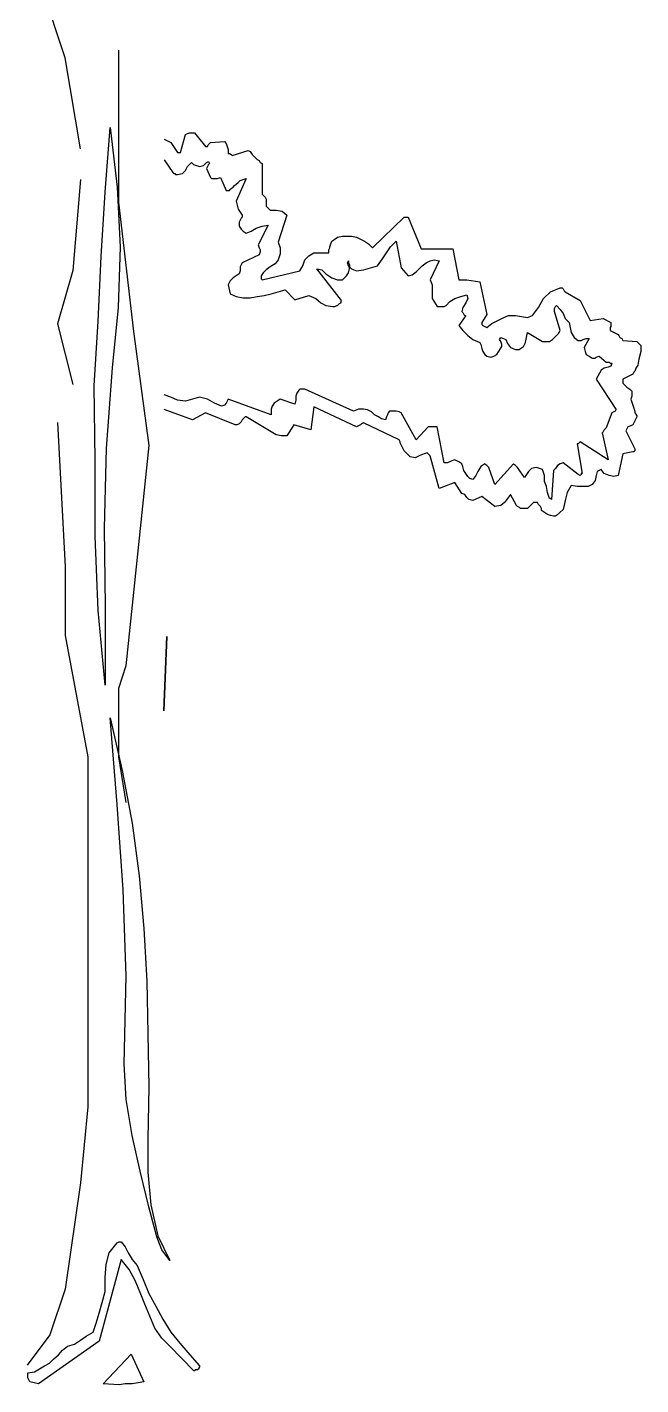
# Model space of a CAD drawing. Header units: millimetres. Extents: x 61831 to 121408, y 302 to 24841.
# Drawn here: x 104912 to 105900, y 3258 to 5444 of the extents above; entities that cross this region are included whole.
import ezdxf

# ---------------------------------------------------------------- set-up
doc = ezdxf.new("R2010")
doc.units = ezdxf.units.MM

# ---------------------------------------------------------------- blocks, each defined once
blk = doc.blocks.new('A$C6D6F7FEB')
at = {"color": 45}
for points in [[(1485.5, 1990.5), (1461, 2137.4), (1424.3, 2247.6)], [(1546.8, 2149.6), (1546.8, 1904.8), (1571.3, 1696.7), (1595.8, 1513.1), (1559, 1158.1), (1546.8, 1121.3), (1546.8, 1011.2), (1559, 937.7)], [(1525.5, 1127), (1514.3, 1247.1), (1509.5, 1367.1), (1509.5, 1488.8), (1508, 1608.8), (1514.3, 1712.9), (1519.2, 1817), (1525.5, 1921), (1533.5, 2025.1), (1544.8, 1929), (1549.5, 1833), (1546.4, 1735.3), (1536.8, 1637.7), (1527.2, 1508), (1524, 1380), (1525.5, 1253.4), (1525.5, 1127)], [(1485.5, 1941.5), (1473.3, 1794.6), (1448.8, 1708.9), (1473.3, 1611)], [(1448.8, 1549.8), (1461, 1317.2), (1461, 1207), (1497.8, 1011.2), (1497.8, 876.5), (1497.8, 766.3), (1497.8, 582.7), (1497.8, 448), (1485.5, 325.6), (1461, 154.2), (1436.6, 80.8), (1399.8, 31.8)], [(1620, 1085.4), (1624.8, 1205.4), (1620, 1085.4)], [(1629.6, 200.1), (1616.8, 217.7), (1608.8, 238.5), (1602.4, 262.5), (1596, 286.6), (1581.6, 344.2), (1568.8, 401.8), (1559.2, 459.5), (1556, 517.1), (1559.2, 658), (1554.4, 797.2), (1544.8, 934.9), (1533.5, 1074.2), (1552.8, 989.4), (1568.8, 904.5), (1580, 819.6), (1588, 734.8), (1592.8, 650), (1594.4, 565.1), (1596, 480.2), (1594.4, 395.5), (1594.4, 342.6), (1599.2, 289.7), (1610.4, 240.2), (1629.6, 200.1)], [(1418.3, 1.6), (1403.9, 4.8), (1402.3, 8), (1400.7, 11.2), (1400.7, 16), (1400.7, 19.2), (1411.9, 20.9), (1419.9, 25.6), (1427.9, 30.4), (1435.9, 35.2), (1442.3, 41.6), (1450.3, 48.1), (1456.7, 56.1), (1464.8, 62.4), (1476, 65.6), (1485.5, 72.1), (1495.1, 78.4), (1506.3, 84.9), (1511.2, 99.3), (1516, 115.3), (1520.8, 132.9), (1525.5, 150.5), (1525.5, 172.9), (1527.2, 193.7), (1532, 212.9), (1544.8, 228.9), (1544.8, 228.9), (1548, 230.5), (1549.5, 230.5), (1551.2, 230.5), (1557.5, 222.5), (1562.4, 212.9), (1568.8, 201.7), (1576.8, 192.1), (1586.4, 169.7), (1596, 147.3), (1607.2, 126.5), (1618.4, 105.7), (1631.2, 84.9), (1645.6, 67.2), (1661.6, 48.1), (1677.6, 30.4), (1677.6, 28.9), (1676.1, 27.2), (1676.1, 25.6), (1674.4, 24), (1672.8, 24), (1671.3, 24), (1669.6, 22.4), (1668.1, 22.4), (1629.6, 62.4), (1616.8, 75.3), (1605.6, 91.3), (1597.6, 110.5), (1589.6, 129.7), (1581.6, 148.9), (1573.6, 168.1), (1564, 185.7), (1551.2, 201.7), (1516, 70.4), (1418.3, 1.6)], [(1548, 0), (1522.3, 1.6), (1567.2, 49.6), (1588, 4.8), (1578.4, 3.2), (1568.8, 1.6), (1557.5, 1.6), (1548, 0)]]:
    blk.add_lwpolyline(points, dxfattribs=at)
at = {"color": 54, "true_color": 0x999900}
for points in [[(1620.3, 2006), (1624.6, 2003.9), (1631, 2000.7), (1642.2, 1984.7), (1642.2, 1984.7), (1643.8, 1984.7), (1645.4, 1984.7), (1647, 1984.7), (1655, 2013.5), (1658.2, 2015.1), (1661.4, 2016.7), (1666.2, 2016.7), (1669.4, 2016.7), (1687, 1994.2), (1690.2, 1994.2), (1691.8, 1997.5), (1693.4, 1999.1), (1695, 2000.7), (1717.5, 2002.3), (1720.6, 1999.1), (1722.2, 1994.2), (1723.8, 1989.5), (1723.8, 1984.7), (1723.8, 1983.1), (1725.5, 1983.1), (1728.6, 1981.5), (1730.2, 1979.9), (1755.8, 1987.9), (1759, 1986.2), (1762.2, 1981.5), (1765.5, 1978.2), (1768.7, 1975.1), (1770.2, 1973.5), (1773.5, 1971.9), (1775, 1968.7), (1778.2, 1967.1), (1778.2, 1917.4), (1779.9, 1915.8), (1781.5, 1914.2), (1783, 1912.7), (1784.7, 1909.4), (1784.7, 1906.2), (1784.7, 1904.7), (1784.7, 1901.4), (1784.7, 1898.2), (1791, 1891.8), (1800.7, 1891.8), (1810.3, 1890.2), (1818.3, 1883.8), (1803.9, 1840.6), (1807.1, 1831), (1807.1, 1821.4), (1803.9, 1811.8), (1799, 1805.4), (1791, 1800.6), (1784.7, 1795.8), (1779.9, 1790.9), (1776.7, 1786.2), (1776.7, 1784.6), (1776.7, 1782.9), (1776.7, 1781.4), (1778.2, 1779.8), (1839.1, 1794.2), (1843.9, 1802.2), (1847.1, 1811.8), (1853.5, 1818.2), (1861.5, 1823), (1885.5, 1823), (1885.5, 1826.2), (1885.5, 1827.8), (1887.1, 1831), (1887.1, 1832.6), (1888.7, 1837.4), (1890.3, 1842.2), (1895.1, 1845.4), (1899.9, 1848.6), (1907.9, 1850.2), (1915.9, 1850.2), (1922.3, 1850.2), (1930.3, 1848.6), (1936.8, 1845.4), (1943.1, 1842.2), (1949.5, 1837.4), (1956, 1831), (2007.2, 1880.6), (2007.2, 1880.6), (2008.8, 1880.6), (2012, 1880.6), (2013.6, 1880.6), (2034.4, 1829.4), (2085.6, 1829.4), (2095.2, 1779.8), (2108.1, 1779.8), (2128.8, 1776.6), (2140.1, 1723.7), (2132.1, 1710.9), (2132.1, 1707.7), (2133.6, 1706.1), (2136.8, 1704.5), (2140.1, 1702.9), (2148.1, 1709.3), (2157.6, 1714.1), (2167.3, 1718.9), (2175.3, 1722.1), (2186.5, 1722.1), (2196.1, 1720.5), (2205.7, 1718.9), (2213.7, 1722.1), (2223.3, 1734.9), (2231.3, 1749.4), (2242.5, 1760.6), (2258.5, 1766.9), (2261.7, 1766.9), (2263.3, 1765.4), (2264.9, 1762.2), (2266.5, 1760.6), (2290.5, 1746.2), (2306.5, 1714.1), (2327.4, 1717.4), (2340.1, 1710.9), (2340.1, 1707.7), (2340.1, 1704.5), (2338.6, 1702.9), (2338.6, 1698.1), (2351.4, 1691.7), (2352.9, 1690.1), (2354.6, 1686.9), (2357.8, 1685.3), (2359.4, 1682.1), (2381.8, 1680.5), (2388.2, 1674.1), (2388.2, 1664.5), (2385, 1651.7), (2383.4, 1642.1), (2380.2, 1637.3), (2378.6, 1632.5), (2376.9, 1630.9), (2375.4, 1627.7), (2359.4, 1619.7), (2359.4, 1613.3), (2362.6, 1610.1), (2365.8, 1606.9), (2370.6, 1603.6), (2373.8, 1600.5), (2373.8, 1597.3), (2373.8, 1592.5), (2372.1, 1587.6), (2378.6, 1568.4), (2378.6, 1565.3), (2380.2, 1563.6), (2381.8, 1560.4), (2381.8, 1558.9), (2375.4, 1546.1), (2372.1, 1544.4), (2367.4, 1542.9), (2365.8, 1539.6), (2364.1, 1536.4), (2378.6, 1507.6), (2378.6, 1506), (2378.6, 1504.4), (2376.9, 1502.8), (2375.4, 1502.8), (2359.4, 1499.6), (2351.4, 1464.4), (2344.9, 1462.8), (2336.9, 1464.4), (2328.9, 1467.6), (2324.1, 1474), (2317.7, 1470.8), (2316.1, 1464.4), (2314.5, 1456.4), (2309.7, 1450), (2303.4, 1446.8), (2293.7, 1446.8), (2285.7, 1446.8), (2276.1, 1448.4), (2269.7, 1437.2), (2266.5, 1424.4), (2263.3, 1410), (2252.1, 1400.3), (2250.5, 1398.8), (2248.9, 1398.8), (2247.3, 1398.8), (2247.3, 1398.8)], [(1620.3, 1972.9), (1634.2, 1952.7), (1635.8, 1951), (1637.4, 1951), (1639, 1949.5), (1642.2, 1949.5), (1650.2, 1951), (1655, 1955.9), (1658.2, 1962.2), (1664.6, 1968.7), (1667.8, 1965.5), (1672.6, 1963.9), (1677.4, 1962.2), (1683.8, 1963.9), (1685.4, 1965.5), (1687, 1967.1), (1688.6, 1968.7), (1691.8, 1970.2), (1693.4, 1967.1), (1691.8, 1965.5), (1690.2, 1962.2), (1688.6, 1959), (1695, 1944.7), (1696.6, 1943), (1701.4, 1943), (1706.2, 1943), (1711, 1944.7), (1720.6, 1923.8), (1722.2, 1923.8), (1723.8, 1923.8), (1725.5, 1923.8), (1727, 1925.4), (1728.6, 1927), (1731.8, 1928.7), (1733.5, 1931.8), (1736.6, 1933.5), (1739.8, 1936.7), (1743, 1939.9), (1747.8, 1941.5), (1752.7, 1943), (1736.6, 1906.2), (1738.2, 1899.8), (1739.8, 1893.4), (1743, 1888.6), (1746.2, 1883.8), (1746.2, 1880.6), (1744.7, 1879), (1743, 1875.8), (1741.5, 1872.6), (1741.5, 1866.2), (1744.7, 1861.4), (1747.8, 1858.2), (1752.7, 1855), (1760.7, 1858.2), (1768.7, 1863), (1778.2, 1866.2), (1787.9, 1867.8), (1771.8, 1835.8), (1773.5, 1831), (1775, 1827.8), (1775, 1824.6), (1773.5, 1819.8), (1746.2, 1807), (1744.7, 1803.8), (1743, 1800.6), (1743, 1794.2), (1741.5, 1789.4), (1736.6, 1786.2), (1731.8, 1782.9), (1727, 1778.2), (1723.8, 1771.7), (1727, 1757.4), (1736.6, 1752.6), (1747.8, 1750.9), (1759, 1750.9), (1770.2, 1752.6), (1781.5, 1754.2), (1792.7, 1757.4), (1803.9, 1760.6), (1815.1, 1763.7), (1831.1, 1747.7), (1853.5, 1754.2), (1864.7, 1749.4), (1872.7, 1742.9), (1880.7, 1738.2), (1891.9, 1736.5), (1895.1, 1736.5), (1898.3, 1738.2), (1899.9, 1738.2), (1899.9, 1738.2), (1901.5, 1739.7), (1903.1, 1741.4), (1904.8, 1742.9), (1906.3, 1746.2), (1866.3, 1797.4), (1874.3, 1795.8), (1880.7, 1789.4), (1890.3, 1782.9), (1899.9, 1779.8), (1901.5, 1779.8), (1904.8, 1779.8), (1906.3, 1779.8), (1907.9, 1779.8), (1911.1, 1782.9), (1914.3, 1786.2), (1917.5, 1790.9), (1919.1, 1797.4), (1919.1, 1798.9), (1917.5, 1802.2), (1915.9, 1807), (1917.5, 1810.2), (1917.5, 1807), (1919.1, 1803.8), (1919.1, 1800.6), (1922.3, 1797.4), (1930.3, 1794.2), (1941.5, 1795.8), (1952.8, 1798.9), (1964, 1802.2), (1972, 1813.4), (1978.3, 1823), (1984.8, 1832.6), (1994.3, 1842.2), (2002.4, 1798.9), (2013.6, 1786.2), (2020, 1787.8), (2026.4, 1792.6), (2031.2, 1797.4), (2036, 1802.2), (2042.4, 1807), (2048.8, 1810.2), (2055.2, 1811.8), (2063.2, 1810.2), (2048.8, 1779.8), (2052, 1771.7), (2052, 1765.4), (2052, 1757.4), (2052, 1749.4), (2060, 1736.5), (2063.2, 1736.5), (2068, 1736.5), (2071.2, 1736.5), (2074.4, 1738.2), (2080.8, 1744.6), (2088.8, 1749.4), (2098.4, 1752.6), (2108.1, 1755.7), (2109.6, 1749.4), (2106.4, 1742.9), (2101.6, 1734.9), (2100.1, 1728.5), (2101.6, 1726.9), (2103.2, 1723.7), (2104.8, 1722.1), (2106.4, 1722.1), (2095.2, 1706.1), (2101.6, 1698.1), (2109.6, 1690.1), (2117.6, 1683.7), (2128.8, 1678.9), (2130.4, 1675.7), (2132.1, 1669.3), (2133.6, 1664.5), (2136.8, 1659.7), (2140.1, 1656.5), (2146.4, 1654.9), (2151.3, 1656.5), (2156.1, 1659.7), (2164.1, 1672.5), (2164.1, 1675.7), (2162.5, 1680.5), (2160.8, 1683.7), (2162.5, 1686.9), (2170.5, 1683.7), (2173.6, 1677.3), (2178.5, 1670.9), (2186.5, 1667.7), (2188.1, 1667.7), (2189.6, 1667.7), (2192.9, 1667.7), (2194.5, 1669.3), (2199.3, 1672.5), (2202.5, 1678.9), (2204.1, 1686.9), (2205.7, 1694.9), (2229.7, 1680.5), (2232.9, 1680.5), (2234.5, 1680.5), (2237.7, 1680.5), (2240.9, 1680.5), (2245.7, 1683.7), (2250.5, 1688.5), (2255.3, 1693.3), (2258.5, 1698.1), (2248.9, 1728.5), (2248.9, 1730.1), (2248.9, 1733.4), (2250.5, 1736.5), (2252.1, 1738.2), (2258.5, 1731.7), (2263.3, 1725.4), (2266.5, 1717.4), (2272.9, 1710.9), (2274.5, 1702.9), (2276.1, 1694.9), (2280.9, 1686.9), (2287.4, 1682.1), (2292.1, 1682.1), (2295.4, 1683.7), (2300.1, 1685.3), (2304.9, 1685.3), (2296.9, 1670.9), (2298.5, 1664.5), (2300.1, 1659.7), (2304.9, 1656.5), (2309.7, 1653.3), (2311.4, 1653.3), (2314.5, 1653.3), (2316.1, 1654.9), (2320.9, 1656.5), (2332.1, 1646.9), (2333.7, 1646.9), (2336.9, 1646.9), (2338.6, 1645.3), (2341.7, 1645.3), (2340.1, 1640.5), (2335.4, 1638.9), (2328.9, 1637.3), (2324.1, 1634.1), (2316.1, 1619.7), (2348.1, 1571.6), (2348.1, 1570.1), (2346.6, 1568.4), (2344.9, 1566.9), (2341.7, 1565.3), (2332.1, 1541.2), (2330.6, 1539.6), (2328.9, 1538.1), (2327.4, 1534.8), (2325.7, 1533.2), (2335.4, 1490), (2290.5, 1518.8), (2290.5, 1518.8), (2288.9, 1517.2), (2287.4, 1515.6), (2285.7, 1515.6), (2293.7, 1467.6), (2292.1, 1467.6), (2292.1, 1466), (2290.5, 1464.4), (2287.4, 1466), (2263.3, 1485.2), (2258.5, 1483.6), (2253.7, 1480.4), (2250.5, 1475.6), (2247.3, 1472.4), (2244.1, 1426), (2244.1, 1426), (2242.5, 1427.6), (2240.9, 1427.6), (2240.9, 1427.6)], [(2240.9, 1427.6), (2237.7, 1437.2), (2236.1, 1446.8), (2232.9, 1454.8), (2232.9, 1464.4), (2231.3, 1469.2), (2229.7, 1474), (2224.9, 1475.6), (2220.1, 1477.2), (2212.1, 1475.6), (2207.3, 1470.8), (2204.1, 1466), (2200.9, 1461.2), (2189.6, 1477.2), (2188.1, 1478.8), (2186.5, 1480.4), (2184.9, 1482), (2183.3, 1483.6), (2152.8, 1450), (2143.3, 1477.2), (2141.6, 1478.8), (2140.1, 1480.4), (2138.4, 1482), (2136.8, 1483.6), (2130.4, 1478.8), (2125.6, 1470.8), (2122.4, 1464.4), (2117.6, 1458), (2112.8, 1459.6), (2109.6, 1462.8), (2106.4, 1467.6), (2103.2, 1472.4), (2101.6, 1478.8), (2100.1, 1483.6), (2095.2, 1486.8), (2088.8, 1490), (2084, 1488.4), (2080.8, 1486.8), (2076, 1485.2), (2071.2, 1485.2), (2060, 1542.9), (2045.6, 1542.9), (2026.4, 1522.1), (2002.4, 1565.3), (1999.2, 1566.9), (1994.3, 1568.4), (1989.6, 1568.4), (1983.2, 1568.4), (1981.5, 1565.3), (1980, 1562.1), (1978.3, 1558.9), (1976.8, 1554.1), (1970.3, 1555.6), (1965.5, 1558.9), (1959.1, 1562.1), (1954.3, 1566.9), (1948, 1570.1), (1941.5, 1571.6), (1933.5, 1571.6), (1925.5, 1568.4), (1847.1, 1603.6), (1843.9, 1603.6), (1840.7, 1603.6), (1839.1, 1603.6), (1837.5, 1602.1), (1834.3, 1597.3), (1832.7, 1592.5), (1832.7, 1586.1), (1831.1, 1579.6), (1807.1, 1587.6), (1802.3, 1584.5), (1797.5, 1581.3), (1794.3, 1576.4), (1792.7, 1571.6), (1792.7, 1570.1), (1792.7, 1566.9), (1792.7, 1565.3), (1792.7, 1562.1), (1723.8, 1587.6), (1722.2, 1584.5), (1720.6, 1581.3), (1717.5, 1578.1), (1712.6, 1576.4), (1701.4, 1581.3), (1690.2, 1587.6), (1677.4, 1590.9), (1666.2, 1587.6), (1655, 1584.5), (1642.2, 1586.1), (1631, 1590.9), (1620.3, 1594.4)], [(2247.3, 1398.8), (2242.5, 1400.3), (2237.7, 1402), (2232.9, 1405.2), (2228.1, 1408.3), (2228.1, 1411.6), (2226.5, 1414.8), (2223.3, 1418), (2221.7, 1421.2), (2221.7, 1421.2), (2220.1, 1421.2), (2216.9, 1421.2), (2215.3, 1421.2), (2205.7, 1411.6), (2204.1, 1411.6), (2200.9, 1411.6), (2199.3, 1411.6), (2197.7, 1411.6), (2194.5, 1411.6), (2192.9, 1413.2), (2189.6, 1414.8), (2188.1, 1416.3), (2178.5, 1434), (2173.6, 1427.6), (2168.8, 1421.2), (2162.5, 1416.3), (2152.8, 1414.8), (2132.1, 1430.8), (2117.6, 1424.4), (2111.2, 1426), (2108.1, 1429.2), (2104.8, 1434), (2100.1, 1435.6), (2088.8, 1453.2), (2063.2, 1443.6), (2048.8, 1496.4), (2044, 1501.2), (2039.2, 1499.6), (2031.2, 1496.4), (2024.8, 1493.2), (2016.8, 1494.8), (2012, 1499.6), (2007.2, 1504.4), (2004, 1510.8), (2002.4, 1514), (2000.8, 1517.2), (2000.8, 1518.8), (1999.2, 1522.1), (1941.5, 1549.2), (1938.3, 1547.6), (1936.8, 1546.1), (1933.5, 1544.4), (1930.3, 1542.9), (1861.5, 1574.9), (1856.7, 1538.1), (1829.5, 1546.1), (1818.3, 1528.4), (1808.7, 1528.4), (1800.7, 1530.1), (1792.7, 1534.8), (1784.7, 1539.6), (1776.7, 1544.4), (1768.7, 1549.2), (1760.7, 1554.1), (1752.7, 1558.9), (1751, 1558.9), (1747.8, 1555.6), (1746.2, 1554.1), (1744.7, 1550.9), (1743, 1549.2), (1741.5, 1547.6), (1738.2, 1546.1), (1735, 1546.1), (1687, 1565.3), (1666.2, 1554.1), (1620.3, 1571.1)]]:
    blk.add_lwpolyline(points, dxfattribs=at)

msp = doc.modelspace()

# ---------------------------------------------------------------- block references
msp.add_blockref('A$C6D6F7FEB', (103511.8, 3257.8))

doc.saveas('drawing.dxf')
